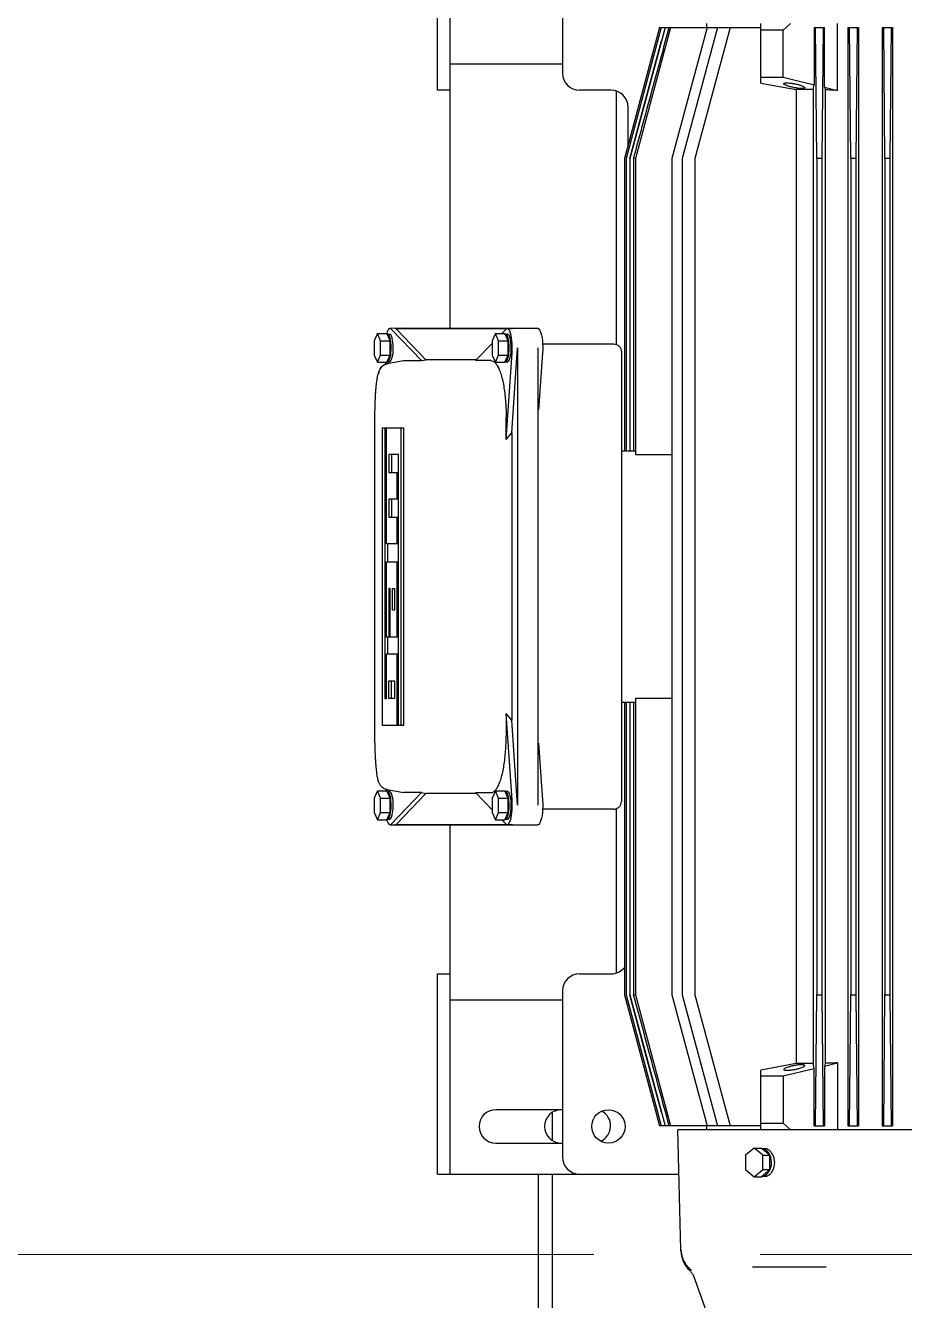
# Model space of a CAD drawing. Header units: millimetres. Extents: x 1293 to 41893, y 1011 to 26911.
# Drawn here: x 12858 to 13305, y 14580 to 15229 of the extents above; entities that cross this region are included whole.
import ezdxf

# ---------------------------------------------------------------- set-up
doc = ezdxf.new("R2010")
doc.units = ezdxf.units.MM
doc.header["$LTSCALE"] = 50
doc.linetypes.add('CENTERX2', pattern=[20.32, 12.7, -2.54, 2.54, -2.54])
doc.layers.add('CAPA_1', color=7, linetype='Continuous')
doc.layers.add('STRUC', color=4, linetype='Continuous')

msp = doc.modelspace()

# ---------------------------------------------------------------- linework, layer by layer
at = {"color": 7, "linetype": 'Continuous', "lineweight": 25}
for p, q in [((13067.7268228, 15195.962636), (13067.7268228, 15297.9013026)), ((13074.0768228, 15297.9013026), (13074.0768228, 15074.9319693)), ((13131.4101562, 15289.234636), (13131.4101562, 15204.6293026)), ((13204.7434895, 15229.9319693), (13204.7434895, 15227.9319693)), ((13232.3793242, 15199.5815524), (13232.3793242, 15229.9319693)), ((13247.4108829, 15229.9319693), (13243.6930327, 15226.598636)), ((13271.3595368, 15195.952127), (13271.3595368, 15229.9319693)), ((13180.7245197, 15227.9319693), (13162.8612402, 15161.2653026)), ((13181.6680956, 15227.9319693), (13163.8048162, 15161.2653026)), ((13183.5636988, 15227.9319693), (13165.7004193, 15161.2653026)), ((13186.330939, 15227.9319693), (13168.4676595, 15161.2653026)), ((13180.7245197, 15227.9319693), (13232.3793242, 15227.9319693)), ((13204.971896, 15227.9319693), (13187.1086165, 15161.2653026)), ((13210.2304472, 15227.9319693), (13192.3671677, 15161.2653026)), ((13216.6726403, 15227.9319693), (13198.8093608, 15161.2653026)), ((13243.6930327, 15226.598636), (13232.3793242, 15226.598636)), ((13243.6930327, 15202.598636), (13243.6930327, 15226.598636)), ((13259.4693301, 15227.9319693), (13259.4693301, 15198.8085907)), ((13259.4693301, 15227.9319693), (13264.733573, 15227.9319693)), ((13260.7892378, 15161.2653026), (13260.1654383, 15227.9319693)), ((13263.9882073, 15227.9319693), (13263.3644079, 15161.2653026)), ((13264.733573, 15197.5439266), (13264.733573, 15227.9319693)), ((13276.6011855, 15227.9319693), (13276.6011855, 14669.2653026)), ((13276.6011855, 15227.9319693), (13282.0891596, 15227.9319693)), ((13278.1225711, 15161.2653026), (13277.4987717, 15227.9319693)), ((13281.3215407, 15227.9319693), (13280.6977412, 15161.2653026)), ((13282.0891596, 15227.9319693), (13282.0891596, 14669.2653026)), ((13294.130187, 15227.9319693), (13294.130187, 14669.2653026)), ((13294.130187, 15227.9319693), (13299.264127, 15227.9319693)), ((13295.4559045, 15161.2653026), (13294.832105, 15227.9319693)), ((13298.654874, 15227.9319693), (13298.0310745, 15161.2653026)), ((13299.264127, 15227.9319693), (13299.264127, 14669.2653026)), ((13131.4101562, 15209.2959693), (13074.0768228, 15209.2959693)), ((13232.3793242, 15202.598636), (13243.6930327, 15202.598636)), ((13243.6930327, 15202.598636), (13259.4693301, 15198.8085907)), ((13074.0768228, 15195.962636), (13067.7268228, 15195.962636)), ((13156.0768228, 15195.962636), (13140.0768228, 15195.962636)), ((13232.3793242, 15199.5815524), (13250.2368417, 15196.3162643)), ((13250.2368417, 15196.3162643), (13250.2368417, 14700.8810076)), ((13258.9933506, 15196.3162643), (13259.4693301, 15198.8085907)), ((13258.9933506, 15196.3162643), (13258.9933506, 14700.8810076)), ((13264.733573, 15197.5439266), (13264.9750634, 15196.1879234)), ((13264.733573, 15197.5439266), (13271.3595368, 15195.952127)), ((13264.9750634, 15196.1879234), (13264.9750634, 14701.0093485)), ((13158.7434895, 15195.5421805), (13158.7434895, 15066.6667528)), ((13164.7434895, 15168.2899525), (13164.7434895, 15187.2959693)), ((13162.8612402, 15161.2653026), (13162.8612402, 15012.598636)), ((13163.8048162, 15161.2653026), (13163.8048162, 15012.598636)), ((13165.7004193, 15161.2653026), (13165.5859824, 15161.2653026)), ((13165.5859824, 15161.2653026), (13165.5859824, 15012.598636)), ((13165.7004193, 15161.2653026), (13165.7004193, 15012.598636)), ((13167.5588005, 15161.2653026), (13167.5588005, 15012.598636)), ((13168.4676595, 15161.2653026), (13167.5588005, 15161.2653026)), ((13168.4676595, 15161.2653026), (13168.4676595, 15010.6754777)), ((13187.1086165, 15161.2653026), (13187.1086165, 14735.9319693)), ((13192.3671677, 15161.2653026), (13192.3671677, 14735.9319693)), ((13198.8093608, 15161.2653026), (13198.8093608, 14735.9319693)), ((13263.3644079, 15161.2653026), (13260.7892378, 15161.2653026)), ((13260.7892378, 15161.2653026), (13260.7892378, 14735.9319693)), ((13263.3644079, 15161.2653026), (13263.3644079, 14735.9319693)), ((13280.6977412, 15161.2653026), (13278.1225711, 15161.2653026)), ((13278.1225711, 15161.2653026), (13278.1225711, 14735.9319693)), ((13280.6977412, 15161.2653026), (13280.6977412, 14735.9319693)), ((13298.0310745, 15161.2653026), (13295.4559045, 15161.2653026)), ((13295.4559045, 15161.2653026), (13295.4559045, 14735.9319693)), ((13298.0310745, 15161.2653026), (13298.0310745, 14735.9319693)), ((13051.3195748, 15074.9318599), (13043.5923372, 15074.7922209)), ((13059.7143712, 15058.461764), (13044.2647922, 15074.4563452)), ((13046.1800755, 15074.8388756), (13105.8810019, 15074.8388756)), ((13061.8825368, 15058.9319693), (13046.8437124, 15074.501306)), ((13051.3316799, 15074.9319693), (13118.760013, 15074.9319693)), ((13102.6446809, 15074.4563452), (13100.5087557, 15072.2450727)), ((13105.8690095, 15074.8387673), (13103.2932636, 15074.7922209)), ((13037.185407, 15072.2450727), (13035.5462197, 15068.588521)), ((13035.5462197, 15068.588521), (13035.5462197, 15061.2754176)), ((13038.8245942, 15068.588521), (13037.185407, 15072.2450727)), ((13037.185407, 15072.2450727), (13042.0150361, 15072.2450727)), ((13038.8245942, 15068.588521), (13043.6542234, 15068.588521)), ((13038.8245942, 15061.2754176), (13038.8245942, 15068.588521)), ((13043.6542234, 15068.588521), (13042.0150361, 15072.2450727)), ((13042.3151334, 15071.9573993), (13042.1667578, 15071.9066256)), ((13042.3151334, 15071.9573993), (13043.5180003, 15071.9573993)), ((13042.3151334, 15071.5756426), (13042.3151334, 15071.9573993)), ((13042.4876794, 15071.9573993), (13042.4876794, 15071.1907424)), ((13043.6542234, 15061.2754176), (13043.6542234, 15068.588521)), ((13095.5922381, 15067.1551192), (13087.1951019, 15058.461764)), ((13097.2314254, 15072.2450727), (13095.5922381, 15068.588521)), ((13095.5922381, 15068.588521), (13095.5922381, 15061.2754176)), ((13098.8706127, 15068.588521), (13097.2314254, 15072.2450727)), ((13097.2314254, 15072.2450727), (13102.0610545, 15072.2450727)), ((13098.8706127, 15061.2754176), (13098.8706127, 15068.588521)), ((13098.8706127, 15068.588521), (13103.7002418, 15068.588521)), ((13103.7002418, 15068.588521), (13102.0610545, 15072.2450727)), ((13102.5336979, 15071.9573993), (13102.5336979, 15071.1907424)), ((13102.5336979, 15071.9573993), (13103.5640188, 15071.9573993)), ((13103.7002418, 15061.2754176), (13103.7002418, 15068.588521)), ((13121.2959113, 15066.9319693), (13157.4101562, 15066.9319693)), ((13035.5462197, 15061.2754176), (13037.185407, 15057.6188659)), ((13037.185407, 15057.6188659), (13038.8245942, 15061.2754176)), ((13038.8245942, 15061.2754176), (13043.6542234, 15061.2754176)), ((13042.0150361, 15057.6188659), (13043.6542234, 15061.2754176)), ((13095.5922381, 15061.2754176), (13097.2314254, 15057.6188659)), ((13097.2314254, 15057.6188659), (13098.8706127, 15061.2754176)), ((13098.8706127, 15061.2754176), (13103.7002418, 15061.2754176)), ((13102.0610545, 15057.6188659), (13103.7002418, 15061.2754176)), ((13102.7133998, 15018.300985), (13105.7702896, 15062.3799205)), ((13105.5359099, 15021.6785549), (13108.3577285, 15062.3678733)), ((13108.445098, 15064.9319693), (13108.445098, 14832.2653026)), ((13118.7724012, 15064.9319693), (13118.7724012, 14832.2653026)), ((13121.260013, 15062.3437788), (13119.251465, 15033.3814475)), ((13037.185407, 15057.6188659), (13042.0150361, 15057.6188659)), ((13041.4693643, 15057.6188659), (13041.5368773, 15056.6453592)), ((13050.4783793, 15058.4266627), (13042.1781301, 15056.9114761)), ((13042.4014064, 15057.898636), (13043.4317273, 15057.898636)), ((13050.8512066, 15058.461764), (13050.4916945, 15058.3565537)), ((13050.8512066, 15058.461764), (13059.7143712, 15058.461764)), ((13059.7143712, 15058.461764), (13061.8825368, 15058.9319693)), ((13087.6492853, 15058.9319693), (13061.8825368, 15058.9319693)), ((13094.9496421, 15058.461764), (13087.1951019, 15058.461764)), ((13097.2314254, 15057.6188659), (13102.0610545, 15057.6188659)), ((13102.4474249, 15057.898636), (13103.4777458, 15057.898636)), ((13161.4101562, 15036.9319693), (13161.4101562, 14860.2653026)), ((13035.7291001, 15027.3774712), (13035.7291001, 14869.8198007)), ((13102.7133998, 15018.300985), (13102.7133998, 15029.7794877)), ((13118.7724012, 15033.3814475), (13119.251465, 15033.3814475)), ((13039.808583, 14872.8653026), (13039.808583, 15024.3319693)), ((13039.808583, 15024.3319693), (13050.4365319, 15024.3319693)), ((13040.9989437, 15024.3319693), (13040.9989437, 14886.518636)), ((13041.7894176, 14965.238636), (13041.7894176, 15024.3319693)), ((13049.1082757, 15024.3319693), (13049.1082757, 14872.8653026)), ((13050.4365319, 15024.3319693), (13050.4365319, 14872.8653026)), ((13102.7133998, 15018.300985), (13105.5359099, 15021.6785549)), ((13105.5359099, 15021.6785549), (13105.5359099, 14875.5187171)), ((13047.917915, 15010.678636), (13042.9797782, 15010.678636)), ((13042.9797782, 15010.678636), (13042.9797782, 15001.6119693)), ((13044.3080345, 15010.678636), (13044.3080345, 15001.6119693)), ((13047.917915, 14872.8653026), (13047.917915, 15010.678636)), ((13161.4101562, 15012.598636), (13168.4676595, 15012.598636)), ((13168.4676595, 15010.6754777), (13187.1086165, 15010.6754777)), ((13042.9797782, 15001.6119693), (13047.917915, 15001.6119693)), ((13047.1274411, 15001.6119693), (13047.1274411, 14987.958636)), ((13047.917915, 14987.958636), (13042.9797782, 14987.958636)), ((13042.9797782, 14987.958636), (13042.9797782, 14978.8919693)), ((13044.3080345, 14987.958636), (13044.3080345, 14978.8919693)), ((13042.9797782, 14978.8919693), (13047.917915, 14978.8919693)), ((13047.1274411, 14978.8919693), (13047.1274411, 14965.238636)), ((13047.917915, 14965.238636), (13041.7894176, 14965.238636)), ((13042.3271999, 14965.238636), (13042.3271999, 14956.1719693)), ((13041.7894176, 14917.878636), (13041.7894176, 14956.1719693)), ((13041.7894176, 14956.1719693), (13047.917915, 14956.1719693)), ((13047.1274411, 14956.1719693), (13047.1274411, 14917.878636)), ((13043.7702521, 14942.518636), (13042.9797782, 14942.518636)), ((13042.9797782, 14942.518636), (13042.9797782, 14917.878636)), ((13043.7702521, 14917.878636), (13043.7702521, 14942.518636)), ((13044.9606128, 14942.518636), (13045.9370805, 14942.518636)), ((13044.9606128, 14931.5319693), (13044.9606128, 14942.518636)), ((13045.9370805, 14942.518636), (13045.9370805, 14931.5319693)), ((13045.9370805, 14931.5319693), (13044.9606128, 14931.5319693)), ((13047.917915, 14917.878636), (13041.7894176, 14917.878636)), ((13042.3271999, 14917.878636), (13042.3271999, 14909.238636)), ((13041.7894176, 14909.238636), (13047.917915, 14909.238636)), ((13041.7894176, 14886.518636), (13041.7894176, 14909.238636)), ((13047.1274411, 14909.238636), (13047.1274411, 14872.8653026)), ((13042.9797782, 14895.5853026), (13045.9370805, 14895.5853026)), ((13042.9797782, 14886.518636), (13042.9797782, 14895.5853026)), ((13044.3080345, 14886.518636), (13044.3080345, 14895.5853026)), ((13045.9370805, 14895.5853026), (13045.9370805, 14886.518636)), ((13040.9989437, 14886.518636), (13041.7894176, 14886.518636)), ((13045.9370805, 14886.518636), (13042.9797782, 14886.518636)), ((13168.4676595, 14884.598636), (13161.4101562, 14884.598636)), ((13162.8612402, 14884.598636), (13162.8612402, 14735.9319693)), ((13163.8048162, 14884.598636), (13163.8048162, 14735.9319693)), ((13165.5859824, 14884.598636), (13165.5859824, 14735.9319693)), ((13165.7004193, 14884.598636), (13165.7004193, 14735.9319693)), ((13167.5588005, 14884.598636), (13167.5588005, 14735.9319693)), ((13187.1086165, 14886.5217942), (13168.4676595, 14886.5217942)), ((13168.4676595, 14886.5217942), (13168.4676595, 14735.9319693)), ((13102.7133998, 14878.8962869), (13102.7133998, 14867.4177842)), ((13105.7702896, 14834.8173515), (13102.7133998, 14878.8962869)), ((13105.5359099, 14875.5187171), (13102.7133998, 14878.8962869)), ((13050.4365319, 14872.8653026), (13039.808583, 14872.8653026)), ((13108.3577285, 14834.8293987), (13105.5359099, 14875.5187171)), ((13119.251465, 14863.8158244), (13118.7724012, 14863.8158244)), ((13119.251465, 14863.8158244), (13121.260013, 14834.8534931)), ((13037.185407, 14839.578406), (13035.5462197, 14835.9218543)), ((13038.8245942, 14835.9218543), (13037.185407, 14839.578406)), ((13037.185407, 14839.578406), (13042.0150361, 14839.578406)), ((13041.5368324, 14840.5512654), (13041.4693643, 14839.578406)), ((13042.1891297, 14840.3443995), (13041.9369675, 14840.4333559)), ((13043.6542234, 14835.9218543), (13042.0150361, 14839.578406)), ((13042.1781301, 14840.2857959), (13050.4783793, 14838.7706093)), ((13043.4317273, 14839.298636), (13042.4014064, 14839.298636)), ((13097.2314254, 14839.578406), (13095.5922381, 14835.9218543)), ((13098.8706127, 14835.9218543), (13097.2314254, 14839.578406)), ((13097.2314254, 14839.578406), (13102.0610545, 14839.578406)), ((13103.7002418, 14835.9218543), (13102.0610545, 14839.578406)), ((13103.4777458, 14839.298636), (13102.4474249, 14839.298636)), ((13035.5462197, 14835.9218543), (13035.5462197, 14828.6087509)), ((13038.8245942, 14835.9218543), (13043.6542234, 14835.9218543)), ((13038.8245942, 14828.6087509), (13038.8245942, 14835.9218543)), ((13043.6542234, 14828.6087509), (13043.6542234, 14835.9218543)), ((13044.2647922, 14822.7409267), (13059.7143712, 14838.7355079)), ((13046.8437124, 14822.695966), (13061.8825368, 14838.2653026)), ((13050.8512066, 14838.7355079), (13050.4916945, 14838.8407183)), ((13059.7143712, 14838.7355079), (13050.8512066, 14838.7355079)), ((13059.7143712, 14838.7355079), (13061.8825368, 14838.2653026)), ((13087.6492853, 14838.2653026), (13061.8825368, 14838.2653026)), ((13087.1951019, 14838.7355079), (13095.5922381, 14830.0421528)), ((13087.1951019, 14838.7355079), (13094.9496421, 14838.7355079)), ((13095.5922381, 14835.9218543), (13095.5922381, 14828.6087509)), ((13098.8706127, 14835.9218543), (13103.7002418, 14835.9218543)), ((13098.8706127, 14828.6087509), (13098.8706127, 14835.9218543)), ((13103.7002418, 14828.6087509), (13103.7002418, 14835.9218543)), ((13035.5462197, 14828.6087509), (13037.185407, 14824.9521992)), ((13037.185407, 14824.9521992), (13038.8245942, 14828.6087509)), ((13038.8245942, 14828.6087509), (13043.6542234, 14828.6087509)), ((13042.0150361, 14824.9521992), (13043.6542234, 14828.6087509)), ((13042.4876794, 14826.0065295), (13042.4876794, 14825.2398726)), ((13095.5922381, 14828.6087509), (13097.2314254, 14824.9521992)), ((13097.2314254, 14824.9521992), (13098.8706127, 14828.6087509)), ((13098.8706127, 14828.6087509), (13103.7002418, 14828.6087509)), ((13102.0610545, 14824.9521992), (13103.7002418, 14828.6087509)), ((13102.5336979, 14826.0065295), (13102.5336979, 14825.2398726)), ((13157.4101562, 14830.2653026), (13121.2959113, 14830.2653026)), ((13158.7434895, 14830.5305191), (13158.7434895, 14746.9884247)), ((13037.185407, 14824.9521992), (13042.0150361, 14824.9521992)), ((13042.1667578, 14825.2906463), (13042.3151334, 14825.2398726)), ((13042.3151334, 14825.2398726), (13042.3151334, 14825.6216293)), ((13042.3151334, 14825.2398726), (13043.5180003, 14825.2398726)), ((13043.5923372, 14822.405051), (13051.3195748, 14822.265412)), ((13105.8810019, 14822.3583963), (13046.1800755, 14822.3583963)), ((13051.3316799, 14822.2653026), (13118.760013, 14822.2653026)), ((13074.0768228, 14822.2653026), (13074.0768228, 14644.6293026)), ((13097.2314254, 14824.9521992), (13102.0610545, 14824.9521992)), ((13100.5087557, 14824.9521992), (13102.6446809, 14822.7409267)), ((13102.2127762, 14825.2906463), (13102.3611519, 14825.2398726)), ((13102.3611519, 14825.2398726), (13102.3611519, 14825.6216293)), ((13102.3611519, 14825.2398726), (13103.5640188, 14825.2398726)), ((13103.2932636, 14822.405051), (13105.8690095, 14822.3585047)), ((13067.7268228, 14746.5679693), (13074.0768228, 14746.5679693)), ((13067.7268228, 14644.6293026), (13067.7268228, 14746.5679693)), ((13140.0768228, 14746.5679693), (13156.0768228, 14746.5679693)), ((13131.4101562, 14737.9013026), (13131.4101562, 14653.2959693)), ((13162.8612402, 14735.9319693), (13180.7245197, 14669.2653026)), ((13163.8048162, 14735.9319693), (13181.6680956, 14669.2653026)), ((13165.5859824, 14735.9319693), (13165.7004193, 14735.9319693)), ((13165.7004193, 14735.9319693), (13183.5636988, 14669.2653026)), ((13167.5588005, 14735.9319693), (13168.4676595, 14735.9319693)), ((13168.4676595, 14735.9319693), (13186.330939, 14669.2653026)), ((13187.1086165, 14735.9319693), (13204.971896, 14669.2653026)), ((13192.3671677, 14735.9319693), (13210.2304472, 14669.2653026)), ((13198.8093608, 14735.9319693), (13216.6726403, 14669.2653026)), ((13260.1654383, 14669.2653026), (13260.7892378, 14735.9319693)), ((13260.7892378, 14735.9319693), (13263.3644079, 14735.9319693)), ((13263.3644079, 14735.9319693), (13263.9882073, 14669.2653026)), ((13277.4987717, 14669.2653026), (13278.1225711, 14735.9319693)), ((13278.1225711, 14735.9319693), (13280.6977412, 14735.9319693)), ((13280.6977412, 14735.9319693), (13281.3215407, 14669.2653026)), ((13294.832105, 14669.2653026), (13295.4559045, 14735.9319693)), ((13295.4559045, 14735.9319693), (13298.0310745, 14735.9319693)), ((13298.0310745, 14735.9319693), (13298.654874, 14669.2653026)), ((13074.0768228, 14733.234636), (13131.4101562, 14733.234636)), ((13250.2368417, 14700.8810076), (13232.3793242, 14697.6157195)), ((13232.3793242, 14667.2653026), (13232.3793242, 14697.6157195)), ((13243.6930327, 14694.598636), (13259.4693301, 14698.3886812)), ((13259.4693301, 14698.3886812), (13258.9933506, 14700.8810076)), ((13259.4693301, 14669.2653026), (13259.4693301, 14698.3886812)), ((13264.733573, 14699.6533454), (13271.3595368, 14701.2451449)), ((13264.9750634, 14701.0093485), (13264.733573, 14699.6533454)), ((13264.733573, 14699.6533454), (13264.733573, 14669.2653026)), ((13271.3595368, 14701.2451449), (13271.3595368, 14667.2653026)), ((13232.3793242, 14694.598636), (13243.6930327, 14694.598636)), ((13243.6930327, 14694.598636), (13243.6930327, 14670.598636)), ((13131.4101562, 14677.398636), (13097.4101562, 14677.398636)), ((13232.3793242, 14670.598636), (13243.6930327, 14670.598636)), ((13243.6930327, 14670.598636), (13247.4108829, 14667.2653026)), ((13232.3793242, 14669.2653026), (13180.7245197, 14669.2653026)), ((13191.6764813, 14606.1768113), (13190.0768228, 14667.2653026)), ((13559.4101562, 14667.2653026), (13190.0768228, 14667.2653026)), ((13204.7434895, 14669.2653026), (13204.7434895, 14667.2653026)), ((13259.4693301, 14669.2653026), (13264.733573, 14669.2653026)), ((13276.6011855, 14669.2653026), (13282.0891596, 14669.2653026)), ((13294.130187, 14669.2653026), (13299.264127, 14669.2653026)), ((13097.4101562, 14660.4653026), (13131.4101562, 14660.4653026)), ((13228.9410601, 14657.9117394), (13224.4627172, 14654.2551877)), ((13233.4194031, 14654.2551877), (13228.9410601, 14657.9117394)), ((13228.9410601, 14657.9117394), (13232.476594, 14657.9117394)), ((13236.954937, 14654.2551877), (13232.476594, 14657.9117394)), ((13232.8289206, 14657.624066), (13234.3524872, 14657.624066)), ((13232.995139, 14657.624066), (13232.995139, 14657.4883492)), ((13224.4627172, 14654.2551877), (13224.4627172, 14646.9420843)), ((13233.4194031, 14646.9420843), (13233.4194031, 14654.2551877)), ((13233.4194031, 14654.2551877), (13236.954937, 14654.2551877)), ((13236.954937, 14646.9420843), (13236.954937, 14654.2551877)), ((13067.7268228, 14644.6293026), (13190.6695673, 14644.6293026)), ((13224.4627172, 14646.9420843), (13228.9410601, 14643.2855326)), ((13228.9410601, 14643.2855326), (13233.4194031, 14646.9420843)), ((13232.476594, 14643.2855326), (13236.954937, 14646.9420843)), ((13233.4194031, 14646.9420843), (13236.954937, 14646.9420843)), ((13228.9410601, 14643.2855326), (13232.476594, 14643.2855326)), ((13232.819241, 14643.5653026), (13234.3767898, 14643.5653026)), ((13198.0059481, 14592.8809004), (13217.1110179, 14540.3901525)), ((13265.2082165, 14597.2653026), (13228.1435905, 14597.2653026)), ((13265.5002088, 14597.2649723), (13265.2082165, 14597.2653026))]:
    msp.add_line(p, q, dxfattribs=at)
at = {"color": 7, "linetype": 'Continuous', "lineweight": 25, "flags": 128}
for points in [[(13165.5859824, 15161.2653026), (13175.6593037, 15198.5991415), (13181.7196686, 15221.049955)], [(13044.2647922, 15074.4563452), (13043.8608104, 15074.7423844), (13043.4501845, 15074.7743391), (13043.0435493, 15074.5513815), (13042.6514367, 15074.0792863), (13042.284002, 15073.3702803), (13041.9507616, 15072.4427265), (13041.89244, 15072.2450727)], [(13105.7702896, 15062.3799205), (13105.844322, 15063.9407862), (13105.8525925, 15065.527323), (13105.7948868, 15067.0984405), (13105.6726996, 15068.6134475), (13105.4891953, 15070.0331061), (13105.2491267, 15071.320648), (13104.9587115, 15072.4427265), (13104.6254711, 15073.3702803), (13104.2580364, 15074.0792863), (13103.8659237, 15074.5513815), (13103.4592886, 15074.7743391), (13103.0486627, 15074.7423844), (13102.6446809, 15074.4563452)], [(13118.760013, 15074.9319693), (13118.916284, 15074.9137248), (13119.3286778, 15074.6876098), (13119.7263435, 15074.2088288), (13120.0989817, 15073.489782), (13120.4369414, 15072.5490924), (13120.7314695, 15071.4111232), (13120.9749379, 15070.1053474), (13121.1610409, 15068.6655838), (13121.2849585, 15067.1291216), (13121.3434814, 15065.5357543), (13121.3350938, 15063.9267492), (13121.260013, 15062.3437788)], [(13042.1667578, 15057.957313), (13042.2309738, 15057.9295301), (13042.571839, 15057.9295301), (13042.9067284, 15058.1750575), (13043.2238996, 15058.6575034), (13043.5122316, 15059.3599516), (13043.7616146, 15060.2577722), (13043.9633045, 15061.3194847), (13044.1102293, 15062.5078622), (13044.1972375, 15063.7812365), (13044.2212782, 15065.0949591), (13044.1815085, 15066.4029667), (13044.0793229, 15067.6593966), (13043.9183043, 15068.8201944), (13043.7040985, 15069.8446588), (13043.4442162, 15070.696869), (13043.1477698, 15071.3469438), (13042.8251536, 15071.7720895), (13042.4876794, 15071.9573993)], [(13043.4317273, 15057.898636), (13043.6021599, 15057.9295301), (13043.9370493, 15058.1750575), (13044.2542205, 15058.6575034), (13044.5425525, 15059.3599516), (13044.7919355, 15060.2577722), (13044.9936253, 15061.3194847), (13045.1405502, 15062.5078622), (13045.2275583, 15063.7812365), (13045.2515991, 15065.0949591), (13045.2118294, 15066.4029667), (13045.1096438, 15067.6593966), (13044.9486252, 15068.8201944), (13044.7344194, 15069.8446588), (13044.4745371, 15070.696869), (13044.1780907, 15071.3469438), (13043.8554745, 15071.7720895), (13043.5180003, 15071.9573993)], [(13102.2127762, 15057.957313), (13102.2769922, 15057.9295301), (13102.6178575, 15057.9295301), (13102.9527469, 15058.1750575), (13103.2699181, 15058.6575034), (13103.5582501, 15059.3599516), (13103.8076331, 15060.2577722), (13104.0093229, 15061.3194847), (13104.1562478, 15062.5078622), (13104.2432559, 15063.7812365), (13104.2672966, 15065.0949591), (13104.227527, 15066.4029667), (13104.1253413, 15067.6593966), (13103.9643227, 15068.8201944), (13103.7501169, 15069.8446588), (13103.4902347, 15070.696869), (13103.1937883, 15071.3469438), (13102.871172, 15071.7720895), (13102.5336979, 15071.9573993)], [(13103.4777458, 15057.898636), (13103.6481784, 15057.9295301), (13103.9830677, 15058.1750575), (13104.3002389, 15058.6575034), (13104.5885709, 15059.3599516), (13104.837954, 15060.2577722), (13105.0396438, 15061.3194847), (13105.1865686, 15062.5078622), (13105.2735768, 15063.7812365), (13105.2976175, 15065.0949591), (13105.2578478, 15066.4029667), (13105.1556622, 15067.6593966), (13104.9946436, 15068.8201944), (13104.7804378, 15069.8446588), (13104.5205556, 15070.696869), (13104.2241092, 15071.3469438), (13103.9014929, 15071.7720895), (13103.5640188, 15071.9573993)], [(13042.4876794, 14825.2398726), (13042.8251536, 14825.4251824), (13043.1477698, 14825.8503281), (13043.4442162, 14826.5004029), (13043.7040985, 14827.3526131), (13043.9183043, 14828.3770776), (13044.0793229, 14829.5378753), (13044.1815085, 14830.7943052), (13044.2212782, 14832.1023129), (13044.1972375, 14833.4160354), (13044.1102293, 14834.6894097), (13043.9633045, 14835.8777872), (13043.7616146, 14836.9394998), (13043.5122316, 14837.8373203), (13043.2238996, 14838.5397685), (13042.9067284, 14839.0222144), (13042.571839, 14839.2677418), (13042.2309738, 14839.2677418), (13042.1667578, 14839.239959)], [(13043.5180003, 14825.2398726), (13043.8554745, 14825.4251824), (13044.1780907, 14825.8503281), (13044.4745371, 14826.5004029), (13044.7344194, 14827.3526131), (13044.9486252, 14828.3770776), (13045.1096438, 14829.5378753), (13045.2118294, 14830.7943052), (13045.2515991, 14832.1023129), (13045.2275583, 14833.4160354), (13045.1405502, 14834.6894097), (13044.9936253, 14835.8777872), (13044.7919355, 14836.9394998), (13044.5425525, 14837.8373203), (13044.2542205, 14838.5397685), (13043.9370493, 14839.0222144), (13043.6021599, 14839.2677418), (13043.4317273, 14839.298636)], [(13102.5336979, 14825.2398726), (13102.871172, 14825.4251824), (13103.1937883, 14825.8503281), (13103.4902347, 14826.5004029), (13103.7501169, 14827.3526131), (13103.9643227, 14828.3770776), (13104.1253413, 14829.5378753), (13104.227527, 14830.7943052), (13104.2672966, 14832.1023129), (13104.2432559, 14833.4160354), (13104.1562478, 14834.6894097), (13104.0093229, 14835.8777872), (13103.8076331, 14836.9394998), (13103.5582501, 14837.8373203), (13103.2699181, 14838.5397685), (13102.9527469, 14839.0222144), (13102.6178575, 14839.2677418), (13102.2769922, 14839.2677418), (13102.2127762, 14839.239959)], [(13103.5640188, 14825.2398726), (13103.9014929, 14825.4251824), (13104.2241092, 14825.8503281), (13104.5205556, 14826.5004029), (13104.7804378, 14827.3526131), (13104.9946436, 14828.3770776), (13105.1556622, 14829.5378753), (13105.2578478, 14830.7943052), (13105.2976175, 14832.1023129), (13105.2735768, 14833.4160354), (13105.1865686, 14834.6894097), (13105.0396438, 14835.8777872), (13104.837954, 14836.9394998), (13104.5885709, 14837.8373203), (13104.3002389, 14838.5397685), (13103.9830677, 14839.0222144), (13103.6481784, 14839.2677418), (13103.4777458, 14839.298636)], [(13102.6446809, 14822.7409267), (13103.0486627, 14822.4548875), (13103.4592886, 14822.4229328), (13103.8659237, 14822.6458904), (13104.2580364, 14823.1179857), (13104.6254711, 14823.8269916), (13104.9587115, 14824.7545454), (13105.2491267, 14825.8766239), (13105.4891953, 14827.1641658), (13105.6726996, 14828.5838245), (13105.7948868, 14830.0988315), (13105.8525925, 14831.6699489), (13105.844322, 14833.2564858), (13105.7702896, 14834.8173515)], [(13121.260013, 14834.8534931), (13121.3350938, 14833.2705227), (13121.3434814, 14831.6615177), (13121.2849585, 14830.0681503), (13121.1610409, 14828.5316881), (13120.9749379, 14827.0919245), (13120.7314695, 14825.7861487), (13120.4369414, 14824.6481795), (13120.0989817, 14823.7074899), (13119.7263435, 14822.9884431), (13119.3286778, 14822.5096621), (13118.916284, 14822.2835471), (13118.760013, 14822.2653026)], [(13041.89244, 14824.9521992), (13041.9507616, 14824.7545454), (13042.284002, 14823.8269916), (13042.6514367, 14823.1179857), (13043.0435493, 14822.6458904), (13043.4501845, 14822.4229328), (13043.8608104, 14822.4548875), (13044.2647922, 14822.7409267)], [(13181.705628, 14676.199717), (13173.5003471, 14706.598134), (13165.5859824, 14735.9319693)], [(13232.7594367, 14643.5653026), (13233.2250673, 14643.5961968), (13234.1400021, 14643.8417242), (13235.0065299, 14644.32417), (13235.7942676, 14645.0266183), (13236.4755946, 14645.9244388), (13237.0266216, 14646.9861513), (13237.4280277, 14648.1745289), (13237.6657384, 14649.4479032), (13237.7314188, 14650.7616257), (13237.6227661, 14652.0696334), (13237.3435898, 14653.3260633), (13236.9036788, 14654.486861), (13236.3184577, 14655.5113255), (13235.6084462, 14656.3635357), (13234.7985395, 14657.0136105), (13233.9171355, 14657.4387562), (13232.995139, 14657.624066)]]:
    msp.add_lwpolyline(points, dxfattribs=at)
at = {"color": 7, "linetype": 'Continuous', "lineweight": 25}
msp.add_circle((13154.7434895, 14668.9319693), 8.4666667, dxfattribs=at)
for centre, radius, start, end in [((13140.0768228, 15204.6293026), 8.6666667, 180, 270), ((13156.0768228, 15187.2959693), 8.6666667, 0, 90), ((13046.1173833, 15073.8945121), 0.9464421, 39.8762427842, 86.2019541299), ((13040.184152, 15068.4523062), 3.333303, 9.3100750809, 38.9821418218), ((13023.888803, 15064.9319693), 20.0220197, 350.8171723619, 9.182827638), ((13100.2301704, 15068.4523062), 3.333303, 9.3100750807, 38.9821418219), ((13083.9348215, 15064.9319693), 20.0220197, 350.8171723619, 9.1828276381), ((13040.0091311, 15061.4900921), 3.5190541, 321.817501593, 349.8902815044), ((13100.0551496, 15061.4900921), 3.5190541, 321.8175015926, 349.8902815047), ((13071.2523956, 15064.9157434), 37.1927059, 356.0719011721, 0.0249962372), ((13040.0091311, 14835.7071798), 3.5190541, 10.109718496, 38.1824984066), ((13023.8305488, 14832.2653026), 20.0795295, 350.8436994456, 9.1563005544), ((13100.0551496, 14835.7071798), 3.5190541, 10.1097184949, 38.1824984076), ((13083.8765673, 14832.2653026), 20.0795295, 350.8436994454, 9.1563005546), ((13071.2523956, 14832.2815286), 37.1927059, 359.9750037628, 3.9280988279), ((13040.184152, 14828.7449657), 3.333303, 321.0178581776, 350.6899249197), ((13100.2301704, 14828.7449657), 3.333303, 321.017858178, 350.6899249195), ((13046.1173833, 14823.3027598), 0.9464421, 273.7980458698, 320.123757216), ((13156.0768228, 14755.234636), 8.6666667, 270, 321.5192620862), ((13140.0768228, 14737.9013026), 8.6666667, 90, 180), ((13097.4101562, 14668.9319693), 8.4666667, 90, 270), ((13130.7434895, 14668.9319693), 8.4666667, 90, 270), ((13140.0768228, 14653.2959693), 8.6666667, 180, 270)]:
    msp.add_arc(centre, radius, start, end, dxfattribs=at)
for points, knots in [([(13167.5588005, 15161.2653026), (13170.9442658, 15173.710346), (13176.9897397, 15195.9336378), (13183.0433887, 15218.1547013), (13185.7069943, 15227.9319693)], [0, 0, 0, 0, 0.55999999911, 1, 1, 1, 1]), ([(13244.0165536, 15199.3219486), (13244.0335578, 15199.3797187), (13244.0704431, 15199.5050335), (13244.4086515, 15199.6500526), (13245.0675525, 15199.7453974), (13246.14562, 15199.7452445), (13247.6257867, 15199.6130046), (13249.3602365, 15199.3385327), (13251.0885422, 15198.9558554), (13252.5576849, 15198.5296919), (13253.6298539, 15198.1236148), (13254.2882064, 15197.779347), (13254.6283506, 15197.506027), (13254.6659877, 15197.3653569), (13254.6832203, 15197.3009492)], [0, 0, 0, 0, 0.0576451383, 0.1250435858, 0.203074241, 0.2918225861, 0.389999608, 0.4944111695, 0.6000029079, 0.7010351939, 0.7929142416, 0.8733104243, 0.9419934962, 1, 1, 1, 1]), ([(13254.6832203, 15197.3009492), (13254.6662161, 15197.243179), (13254.6293308, 15197.1178643), (13254.2911224, 15196.9728452), (13253.6322214, 15196.8775004), (13252.5541539, 15196.8776533), (13251.0739873, 15197.0098932), (13249.3395374, 15197.284365), (13247.6112317, 15197.6670424), (13246.142089, 15198.0932059), (13245.06992, 15198.4992829), (13244.4115675, 15198.8435508), (13244.0714233, 15199.1168708), (13244.0337863, 15199.2575409), (13244.0165536, 15199.3219486)], [0, 0, 0, 0, 0.0576451383, 0.1250435858, 0.203074241, 0.2918225861, 0.389999608, 0.4944111695, 0.6000029079, 0.7010351939, 0.7929142416, 0.8733104243, 0.9419934962, 1, 1, 1, 1]), ([(13258.9933506, 15196.3162643), (13257.3158275, 15196.3325125), (13254.3202431, 15196.3615273), (13251.4845505, 15196.3300947), (13250.2368417, 15196.3162643)], [0, 0, 0, 0, 0.5599985915, 1, 1, 1, 1]), ([(13271.3595368, 15195.952127), (13270.1511424, 15196.0032173), (13267.9934681, 15196.0944426), (13265.8972884, 15196.1593619), (13264.9750634, 15196.1879234)], [0, 0, 0, 0, 0.5600448833, 1, 1, 1, 1]), ([(13161.4101562, 15062.9319693), (13161.4101562, 15062.8858512), (13161.4101562, 15062.7914773), (13161.4101562, 15062.0070002), (13161.4101562, 15060.6992008), (13161.4101562, 15058.8106741), (13161.4101562, 15056.3836003), (13161.4101562, 15053.3161338), (13161.4101562, 15049.6354525), (13161.4101562, 15045.4520994), (13161.4101562, 15041.1818377), (13161.4101562, 15038.3224609), (13161.4101562, 15036.9319693)], [0, 0, 0, 0, 0.087759649, 0.1795875626, 0.27467166, 0.3720002959, 0.4704255957, 0.5687496287, 0.682891557, 0.7936289991, 0.899643471, 1, 1, 1, 1]), ([(13041.9366084, 15056.7884306), (13041.5402099, 15056.6642076), (13040.6709345, 15056.3917948), (13039.7011152, 15055.6874597), (13038.859115, 15054.7882415), (13038.1663876, 15053.6394181), (13037.5979049, 15052.2011254), (13037.2169404, 15050.8476339), (13037.051737, 15049.8799048), (13037.000308, 15049.5786437)], [0, 0, 0, 0, 0.0953728179, 0.2091462027, 0.3458867862, 0.507243917, 0.6935300651, 0.9045936828, 1, 1, 1, 1]), ([(13094.9496421, 15058.461764), (13095.3082673, 15058.41152), (13096.0379538, 15058.3092897), (13097.1298129, 15057.4535182), (13098.2079091, 15056.0282413), (13099.235935, 15053.9721669), (13100.1768883, 15051.3280475), (13100.9819467, 15048.2205891), (13101.6337811, 15044.7834981), (13102.1285878, 15041.1535666), (13102.4709925, 15037.3781247), (13102.6767018, 15033.5698939), (13102.7013129, 15031.0279042), (13102.7133998, 15029.7794877)], [0, 0, 0, 0, 0.08997037205, 0.18306062394, 0.27845193921, 0.37524448556, 0.47252280025, 0.56941532947, 0.6597191496, 0.74839891431, 0.83495114329, 0.91894156497, 1, 1, 1, 1]), ([(13036.9830474, 15049.4832002), (13036.9067293, 15049.0857169), (13036.6776132, 15047.8924234), (13036.5308347, 15046.4914231), (13036.4329478, 15045.5570927)], [0, 0, 0, 0, 0.3330976755, 1, 1, 1, 1]), ([(13036.3773612, 15044.7334434), (13036.3072401, 15043.8705442), (13036.1656477, 15042.1281289), (13035.9977184, 15039.0731208), (13035.8610052, 15035.5606226), (13035.767524, 15031.6243173), (13035.7554192, 15028.7865511), (13035.7494085, 15027.3774712)], [0, 0, 0, 0, 0.1832934119, 0.3701164755, 0.558776799, 0.7809126374, 1, 1, 1, 1]), ([(13036.4329478, 15045.5570927), (13036.385795, 15044.9974366), (13036.2829327, 15043.7765655), (13036.1740433, 15042.2068399), (13036.1212613, 15041.1525849), (13036.1080232, 15040.8881692)], [0, 0, 0, 0, 0.388049979, 0.8465179381, 1, 1, 1, 1]), ([(13035.7494085, 14869.8198007), (13035.7537265, 14868.6259485), (13035.7624212, 14866.2219733), (13035.8330868, 14862.6768054), (13035.9533391, 14859.0838575), (13036.1292309, 14855.5649366), (13036.2952191, 14853.4904318), (13036.3773612, 14852.4638285)], [0, 0, 0, 0, 0.18568484031, 0.37390032454, 0.56277868374, 0.78363373437, 1, 1, 1, 1]), ([(13094.9496421, 14838.7355079), (13095.3082673, 14838.7857519), (13096.0379538, 14838.8879822), (13097.1298129, 14839.7437538), (13098.2079091, 14841.1690306), (13099.235935, 14843.225105), (13100.1768883, 14845.8692244), (13100.9819467, 14848.9766829), (13101.6337811, 14852.4137738), (13102.1285878, 14856.0437053), (13102.4709925, 14859.8191472), (13102.6767018, 14863.627378), (13102.7013129, 14866.1693677), (13102.7133998, 14867.4177842)], [0, 0, 0, 0, 0.089970372, 0.1830606239, 0.2784519392, 0.3752444856, 0.4725228003, 0.5694153295, 0.6597191496, 0.7483989143, 0.8349511433, 0.918941565, 1, 1, 1, 1]), ([(13161.4101562, 14860.2653026), (13161.4101562, 14859.0907761), (13161.4101562, 14856.6840781), (13161.4101562, 14853.068588), (13161.4101562, 14849.4695207), (13161.4101562, 14846.0163376), (13161.4101562, 14842.8418334), (13161.4101562, 14839.9051151), (13161.4101562, 14837.4075122), (13161.4101562, 14835.5677597), (13161.4101562, 14834.4627014), (13161.4101562, 14834.3299696), (13161.4101562, 14834.2653026)], [0, 0, 0, 0, 0.0847953417, 0.1737523696, 0.2663525488, 0.361877703, 0.4594148397, 0.5578881738, 0.6735024189, 0.7868446153, 0.8961506766, 1, 1, 1, 1]), ([(13036.0482091, 14857.4632784), (13036.0593645, 14857.2132835), (13036.111735, 14856.0396416), (13036.236155, 14854.0376666), (13036.365775, 14852.4585312), (13036.4329478, 14851.6401792)], [0, 0, 0, 0, 0.1153548222, 0.5415521765, 1, 1, 1, 1]), ([(13036.4329478, 14851.6401792), (13036.5330774, 14850.6555903), (13036.7208553, 14848.809145), (13037.055841, 14846.7148805), (13037.4012475, 14845.236986), (13037.7229446, 14844.1962699), (13038.2553446, 14843.0836675), (13038.9666506, 14842.1451474), (13039.7189511, 14841.4323658), (13040.7054749, 14840.7812678), (13041.5153006, 14840.5362899), (13041.9366084, 14840.4088413)], [0, 0, 0, 0, 0.209725269, 0.3933075338, 0.5511986429, 0.654078297, 0.7558041297, 0.8102998811, 0.8686400213, 0.9316606139, 1, 1, 1, 1]), ([(13185.7069943, 14669.2653026), (13182.3171496, 14681.7091524), (13176.2638554, 14703.9303127), (13170.2186784, 14726.1536853), (13167.5588005, 14735.9319693)], [0, 0, 0, 0, 0.5599999991, 1, 1, 1, 1]), ([(13254.6832203, 14699.8963227), (13254.6662161, 14699.9540929), (13254.6293308, 14700.0794076), (13254.2911224, 14700.2244268), (13253.6322214, 14700.3197715), (13252.5541539, 14700.3196186), (13251.0739873, 14700.1873788), (13249.3395374, 14699.9129069), (13247.6112317, 14699.5302295), (13246.142089, 14699.104066), (13245.06992, 14698.697989), (13244.4115675, 14698.3537211), (13244.0714233, 14698.0804012), (13244.0337863, 14697.939731), (13244.0165536, 14697.8753234)], [0, 0, 0, 0, 0.0576451383, 0.1250435858, 0.203074241, 0.2918225861, 0.389999608, 0.4944111695, 0.6000029079, 0.7010351939, 0.7929142416, 0.8733104243, 0.9419934962, 1, 1, 1, 1]), ([(13244.0165536, 14697.8753234), (13244.0335578, 14697.8175532), (13244.0704431, 14697.6922384), (13244.4086515, 14697.5472193), (13245.0675525, 14697.4518746), (13246.14562, 14697.4520275), (13247.6257867, 14697.5842673), (13249.3602365, 14697.8587392), (13251.0885422, 14698.2414165), (13252.5576849, 14698.66758), (13253.6298539, 14699.0736571), (13254.2882064, 14699.4179249), (13254.6283506, 14699.6912449), (13254.6659877, 14699.831915), (13254.6832203, 14699.8963227)], [0, 0, 0, 0, 0.0576451383, 0.1250435858, 0.203074241, 0.2918225861, 0.389999608, 0.4944111695, 0.6000029079, 0.7010351939, 0.7929142416, 0.8733104243, 0.9419934962, 1, 1, 1, 1]), ([(13258.9933506, 14700.8810076), (13257.3158275, 14700.8647594), (13254.3202431, 14700.8357446), (13251.4845505, 14700.8671772), (13250.2368417, 14700.8810076)], [0, 0, 0, 0, 0.5599985915, 1, 1, 1, 1]), ([(13271.3595368, 14701.2451449), (13270.1511424, 14701.1940546), (13267.9934681, 14701.1028293), (13265.8972884, 14701.0379101), (13264.9750634, 14701.0093485)], [0, 0, 0, 0, 0.5600448833, 1, 1, 1, 1]), ([(13239.3615272, 14650.598636), (13239.3490939, 14650.8779295), (13239.3234126, 14651.4548198), (13239.181135, 14652.3344483), (13238.9200652, 14653.3440865), (13238.485962, 14654.4234738), (13237.9098612, 14655.3845528), (13237.315923, 14656.1060219), (13236.7707367, 14656.6170221), (13236.1028601, 14657.0950274), (13235.2977134, 14657.4894509), (13234.6623822, 14657.5799321), (13234.3524872, 14657.624066)], [0, 0, 0, 0, 0.0782179301, 0.1615617992, 0.2500332293, 0.3749088562, 0.4999347617, 0.5907362469, 0.6740504288, 0.7498768542, 0.8779976264, 1, 1, 1, 1]), ([(13234.3768099, 14643.5656083), (13234.3775777, 14643.5655063), (13234.5281772, 14643.5454928), (13234.8409285, 14643.5952333), (13235.3146628, 14643.6765489), (13235.8048239, 14643.8467748), (13236.2599925, 14644.0717279), (13236.718716, 14644.3692546), (13237.1695131, 14644.7396103), (13237.586751, 14645.178607), (13238.0905372, 14645.8258373), (13238.5949604, 14646.6965719), (13239.0496319, 14647.9272479), (13239.3289873, 14649.222642), (13239.3507521, 14650.1429975), (13239.3615272, 14650.598636)], [0, 0, 0, 0, 0.0002972876, 0.0583129532, 0.1193391328, 0.1833759098, 0.2504232937, 0.3028562385, 0.3752449689, 0.4484132979, 0.5004402228, 0.6346425747, 0.7501593682, 0.8763119127, 1, 1, 1, 1]), ([(13191.6764813, 14606.1768113), (13191.6767613, 14606.1663509), (13191.6772613, 14606.1476717), (13191.6778194, 14606.1290225), (13191.6780649, 14606.1208168)], [0, 0, 0, 0, 0.5600004419, 1, 1, 1, 1]), ([(13191.6984826, 14605.3366148), (13191.695524, 14605.4495999), (13191.6902406, 14605.6513625), (13191.6806856, 14606.016255), (13191.6764813, 14606.1768113)], [0, 0, 0, 0, 0.5599901805, 1, 1, 1, 1]), ([(13191.6780649, 14606.1208168), (13191.7603845, 14605.179249), (13191.8646027, 14603.9872072), (13192.2599524, 14602.5914485), (13192.5070701, 14601.862795), (13192.8042822, 14601.1334495), (13193.2011413, 14600.3039679), (13193.7566692, 14599.3330361), (13194.556685, 14598.2055854), (13195.6127297, 14597.0004791), (13196.4920341, 14596.2781934), (13196.9594737, 14595.8942251)], [0, 0, 0, 0, 0.2376831944, 0.3009112277, 0.365623109, 0.4318203322, 0.4995044627, 0.5975066835, 0.7135798551, 0.8477385889, 1, 1, 1, 1])]:
    msp.add_open_spline(points, degree=3, knots=knots, dxfattribs=at)
for points in [[(13157.4101562, 15066.9319693), (13157.9343043, 15066.871843), (13158.9826007, 15066.7515904), (13160.3047804, 15065.8265936), (13161.2297773, 15064.5044138), (13161.3500299, 15063.4561175), (13161.4101562, 15062.9319693)], [(13037.9331271, 15051.6578746), (13037.9978522, 15052.2799263), (13038.1273025, 15053.5240297), (13039.1154693, 15055.1528882), (13040.5500668, 15056.4040172), (13041.7510791, 15056.7414608), (13042.3515853, 15056.9101826)], [(13157.4101562, 14830.2653026), (13157.9343043, 14830.3254289), (13158.9826007, 14830.4456815), (13160.3047804, 14831.3706784), (13161.2297773, 14832.6928581), (13161.3500299, 14833.7411545), (13161.4101562, 14834.2653026)], [(13191.7021148, 14605.1979067), (13191.7793362, 14604.29053), (13191.933779, 14602.4757766), (13192.8663376, 14599.892887), (13194.239609, 14597.5148395), (13195.5273231, 14596.2268275), (13196.1711801, 14595.5828215)], [(13196.1553582, 14595.5968449), (13196.5487817, 14595.2020991), (13197.3356286, 14594.4126076), (13197.7825083, 14593.3914693), (13198.0059481, 14592.8809002)]]:
    msp.add_open_spline(points, degree=3, dxfattribs=at)
at = {"layer": 'CAPA_1', "linetype": 'CENTERX2', "lineweight": 18, "ltscale": 0.666667}
msp.add_line((17211.2795263, 14603.7092064), (6303.2863524, 14603.7092064), dxfattribs=at)
at = {"layer": 'STRUC', "linetype": 'Continuous', "lineweight": 25}
for p, q in [((13126.279483, 14661.7377292), (13126.279483, 14676.1262094)), ((13119.1961497, 13956.9118731), (13119.1961497, 14644.6293026)), ((13126.279483, 13950.2452064), (13126.279483, 14644.6293026))]:
    msp.add_line(p, q, dxfattribs=at)
msp.add_arc((13147.3961497, 14669.1732064), 8.4666667, 293.8546723983, 62.3842859324, dxfattribs=at)

doc.saveas('drawing.dxf')
